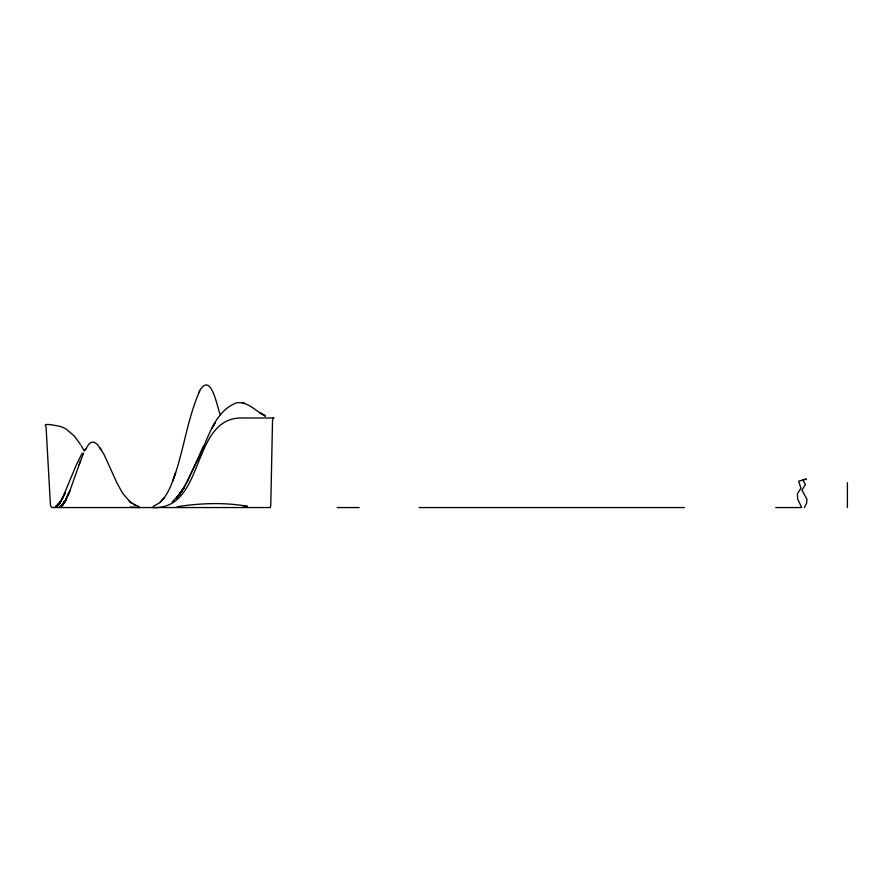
<?xml version="1.0" encoding="UTF-8"?>
<svg xmlns="http://www.w3.org/2000/svg" width="892" height="892" viewBox="0 0 892 892"><rect width="100%" height="100%" fill="white"/><g stroke="black" fill="none" stroke-linecap="round" stroke-linejoin="round"><path stroke-width="1.34" d="M172.825 480.799C183.886 451.096 187.119 418.805 200.187 389.826C211.66 372.031 217.269 408.547 220.357 414.724M174.799 475.168L175.59 472.749C172.022 483.364 168.22 494.569 159.969 502.53M173.605 478.625L174.598 475.77M79.076 464.788L83.592 453.158M80.626 460.573L69.989 490.477L64.302 502.62L69.844 491.001L66.064 499.453L62.15 505.396L65.919 499.799L62.005 505.496L65.841 499.999L62.072 505.441L63.923 503.11M196.006 463.16C207.301 443.134 212.374 412.104 236.547 402.827C247.931 401.077 255.926 411.513 265.314 415.928L259.683 412.595L265.437 415.951M203.599 445.744L188.022 480.208M195.627 464.052L184.075 487.523L176.382 498.238L183.886 487.924L176.382 498.238L180.128 493.655L187.833 480.643M61.593 500.111L59.652 503.177L65.417 492.384L61.749 499.877L76.344 464.855L82.187 453.192M199.161 391.822L199.674 390.796M65.272 492.93L59.574 503.266L57.634 505.563L61.448 500.423L55.46 507.08M84.996 450.148L88.877 444.071L91.341 442.276L94.418 442.309L97.395 444.406L103.929 454.262L116.975 482.985L122.617 493.287L130.176 501.973L131.849 503.222L129.34 501.271L134.937 505.062L133.51 504.259L138.974 506.489M211.66 428.918L215.362 422.462L211.828 428.606M64.068 502.887L65.997 499.62L62.228 505.351M804.406 507.559L806.702 502.898L806.903 499.119L801.908 490.054L805.431 484.624L802.878 480.03L806.301 479.071L798.652 481.201L800.916 488.18L798.574 491.927A14.841 8.53 0.2 0 0 797.403 494.135L797.66 499.074L801.752 507.559M65.774 500.2L60.009 507.035L63.778 503.356L61.325 506.02L63.243 504.236L59.552 507.124M180.229 493.532L183.975 487.701M59.429 503.456L61.37 500.59L57.556 505.608L59.429 503.456L55.382 507.091L59.128 503.935L56.876 506.132L58.827 504.482L55.226 507.124M61.303 500.769L55.382 507.091L59.206 503.802L57.255 505.82M180.028 493.811L172.223 501.951M161.519 501.003L163.927 498.215L159.545 502.832L153.168 506.433M64.648 502.977L61.024 506.21M61.325 506.02L63.176 504.348L61.247 506.065M84.684 450.059L85.933 449.055M177.218 506.701C200.399 503.144 223.925 502.241 247.117 506.21L243.148 505.786L246.984 506.344M273.119 417.98L272.684 419.229A22.891 0.78 -90 0 0 272.506 421.626L270.8 503.913A22.891 0.78 -90 0 1 270.622 506.31L270.254 507.548L51.914 507.559L50.844 506.4A19.97 1.907 -90 0 1 50.387 504.192L46.128 428.171A19.97 1.907 -90 0 0 45.67 425.963C42.526 422.496 58.482 426.075 60.5 426.532A27.685 27.652 90 0 1 66.465 429.286L74.426 436.166L80.38 444.361M152.699 507.559C206.676 510.101 189.773 415.438 243.739 417.98L274.089 417.98M337.209 507.559L359.119 507.559M419.207 507.559L684.443 507.559M775.761 507.559L800.938 507.559M140.033 507.559L130.087 507.135M100.25 447.962L101.721 450.282M81.049 445.454L84.361 451.096M847.4 482.739L847.4 507.559M63.7 503.478L59.697 507.091L63.7 503.478M59.05 504.058L57.177 505.875L59.05 504.058M63.321 504.114L61.47 505.909L63.321 504.114M244.296 403.396L242.49 402.905L244.375 403.418"/></g></svg>
